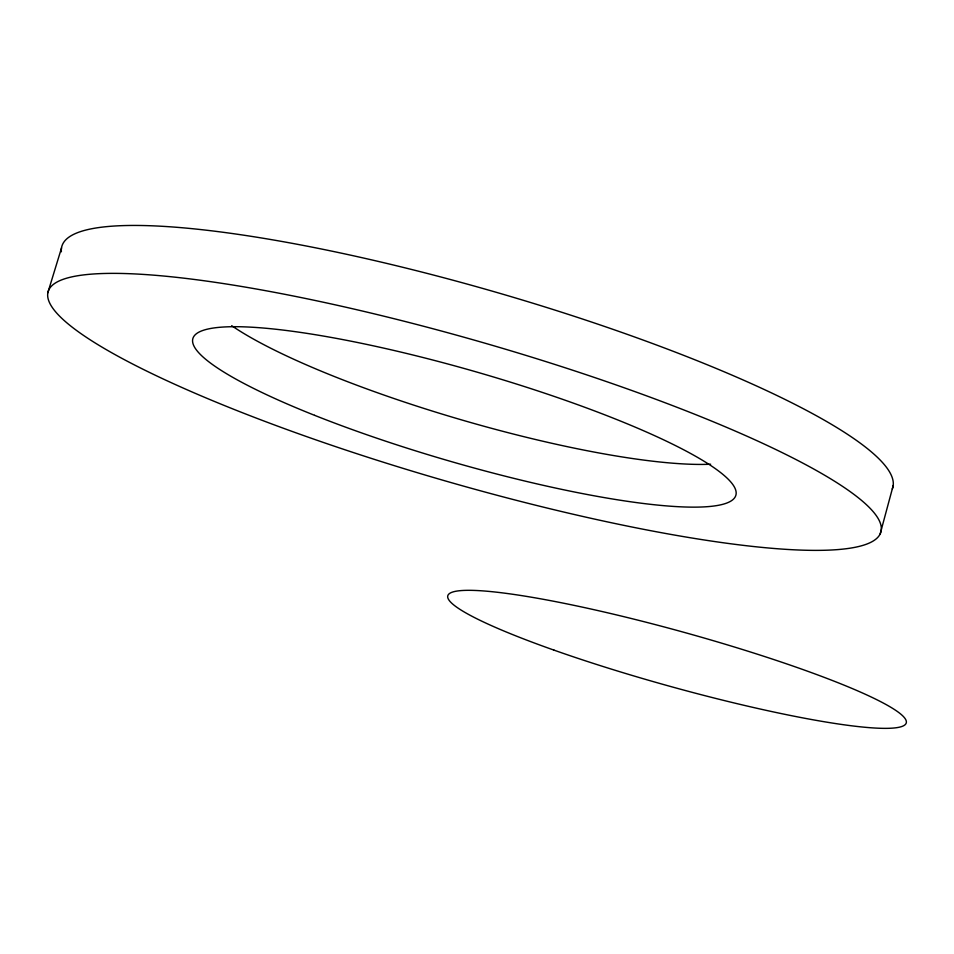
<?xml version="1.0" encoding="UTF-8"?>
<svg xmlns="http://www.w3.org/2000/svg" width="954" height="954" viewBox="0 0 954 954"><rect width="100%" height="100%" fill="white"/><g stroke="black" fill="none" stroke-linecap="round" stroke-linejoin="round"><path stroke-width="1.43" d="M880.196 533.835A433.378 71.669 16.1 0 0 281.108 293.593A433.378 71.669 16.1 0 0 231.87 408.539A433.378 71.669 16.1 0 0 880.196 533.835L893.278 485.3M47.795 292.806L61.557 247.873M61.378 251.784A432.603 77.012 16.2 0 1 488.925 290.195A432.603 77.012 16.2 0 1 892.312 488.973M710.635 464.216A282.038 50.013 16.2 0 1 464.264 420.678A282.038 50.013 16.2 0 1 231.679 325.684M554.059 650.151A237.832 27.881 15.5 0 0 906.157 723.204A237.832 27.881 15.5 0 0 570.969 604.717A237.832 27.881 15.5 0 0 554.059 650.151M314.593 415.324A282.539 46.531 16.1 0 0 735.582 496.068A282.539 46.531 16.1 0 0 342.868 339.6A282.539 46.531 16.1 0 0 314.593 415.324"/></g></svg>
